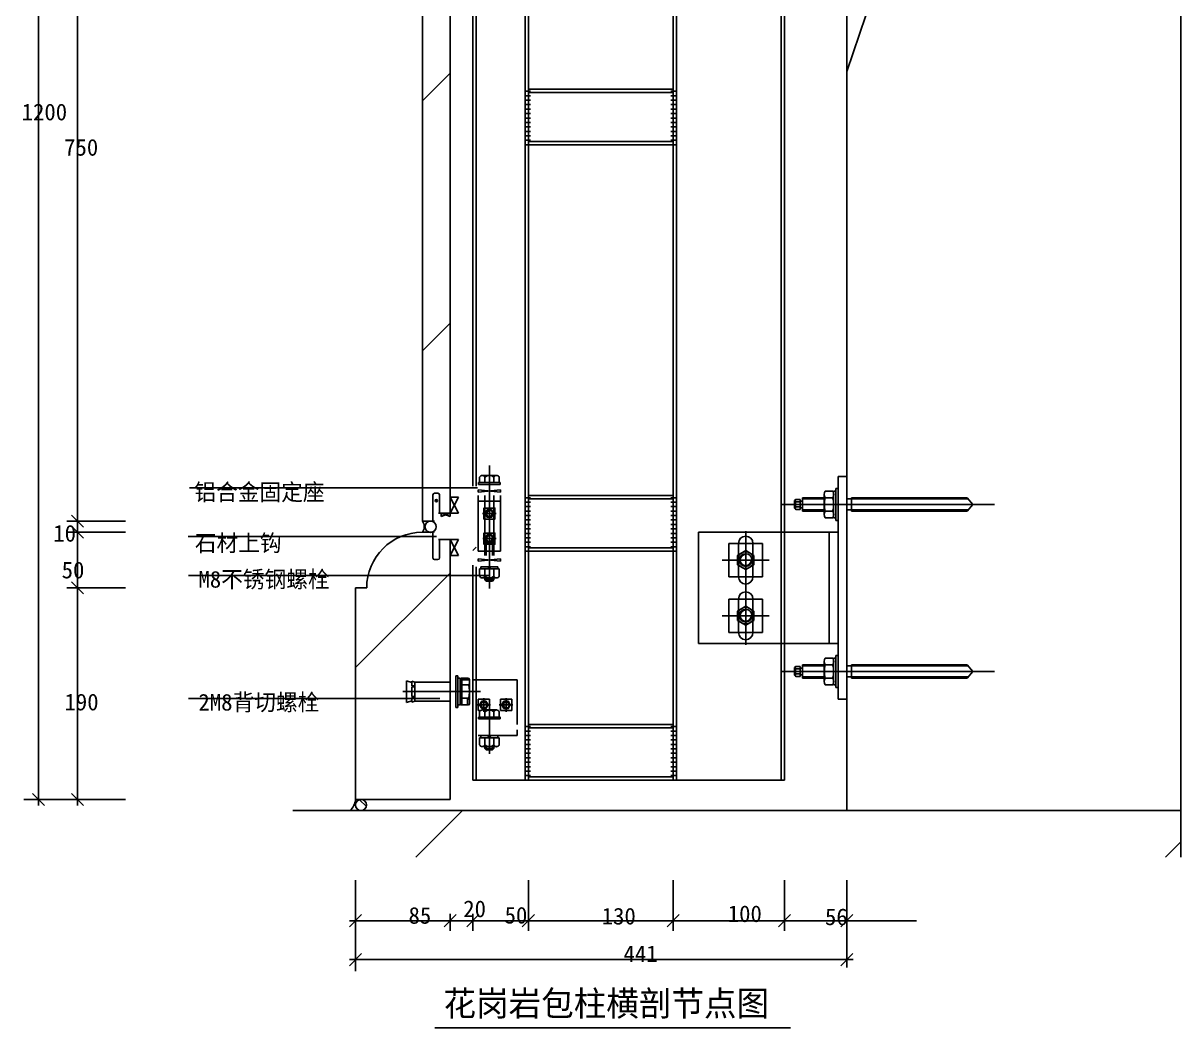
# Model space of a CAD drawing. Header units: metres. Extents: x 4268 to 4393, y 2756 to 2973.
# Drawn here: x 4268.1 to 4392.9, y 2756.5 to 2864.8 of the extents above; entities that cross this region are included whole.
import ezdxf

# ---------------------------------------------------------------- set-up
doc = ezdxf.new("R2010")
doc.units = ezdxf.units.M
for name, color, linetype in [('ASHADE', 1, 'Continuous'), ('PUB_TEXT', 7, 'Continuous'), ('图层1', 252, 'Continuous'), ('外形', 3, 'Continuous'), ('文字标注1', 4, 'Continuous'), ('轴线', 6, 'Continuous')]:
    doc.layers.add(name, color=color, linetype=linetype)

# ---------------------------------------------------------------- blocks, each defined once
blk = doc.blocks.new('_ArchTick')
for p, q in [((-0.51, 0), (0.51, 0)), ((0, 0.57), (0, -0.57))]:
    blk.add_line(p, q)
at = {"color": 0, "linetype": 'ByBlock'}
blk.add_lwpolyline([(-0.5, -0.5), (0.5, 0.5)], dxfattribs=at)

msp = doc.modelspace()

# ---------------------------------------------------------------- hatches: boundary and pattern name
at = {"layer": 'ASHADE'}
h = msp.add_hatch(dxfattribs=at)
h.set_pattern_fill('SOLID')
h.paths.add_polyline_path([(4312.56, 2813.28, 1), (4312.8, 2813.28, 1)])
at = {"layer": '图层1'}
h = msp.add_hatch(dxfattribs=at)
h.set_pattern_fill('ANSI31', scale=36)
h.paths.add_polyline_path([(4356.95, 2813.48), (4357.43, 2813.48), (4357.43, 2813.6), (4369.91, 2813.6), (4370.51, 2812.88), (4369.91, 2812.16), (4357.43, 2812.16), (4357.43, 2812.28), (4356.95, 2812.28), (4356.95, 2795.48), (4357.43, 2795.48), (4357.43, 2795.6), (4369.91, 2795.6), (4370.51, 2794.88), (4369.91, 2794.16), (4357.43, 2794.16), (4357.43, 2794.28), (4356.95, 2794.28), (4356.95, 2779.88), (4392.95, 2779.88), (4392.95, 2961.55), (4356.95, 2961.55), (4356.95, 2949.14), (4357.43, 2949.14), (4357.43, 2949.26), (4369.91, 2949.26), (4370.51, 2948.54), (4369.91, 2947.82), (4357.43, 2947.82), (4357.43, 2947.94), (4356.95, 2947.94), (4356.95, 2931.14), (4357.43, 2931.14), (4357.43, 2931.26), (4369.91, 2931.26), (4370.51, 2930.54), (4369.91, 2929.82), (4357.43, 2929.82), (4357.43, 2929.94), (4356.95, 2929.94)])
h = msp.add_hatch(dxfattribs=at)
h.set_pattern_fill('AR-CONC', scale=1.8)
h.paths.add_polyline_path([(4392.95, 2961.55), (4356.95, 2961.55), (4356.95, 2949.14), (4357.43, 2949.14), (4357.43, 2949.26), (4369.91, 2949.26), (4370.51, 2948.54), (4369.91, 2947.82), (4357.43, 2947.82), (4357.43, 2947.94), (4356.95, 2947.94), (4356.95, 2931.14), (4357.43, 2931.14), (4357.43, 2931.26), (4369.91, 2931.26), (4370.51, 2930.54), (4369.91, 2929.82), (4357.43, 2929.82), (4357.43, 2929.94), (4356.95, 2929.94), (4356.95, 2813.48), (4357.43, 2813.48), (4357.43, 2813.6), (4369.91, 2813.6), (4370.51, 2812.88), (4369.91, 2812.16), (4357.43, 2812.16), (4357.43, 2812.28), (4356.95, 2812.28), (4356.95, 2795.48), (4357.43, 2795.48), (4357.43, 2795.6), (4369.91, 2795.6), (4370.51, 2794.88), (4369.91, 2794.16), (4357.43, 2794.16), (4357.43, 2794.28), (4356.95, 2794.28), (4356.95, 2779.88), (4392.95, 2779.88)])
h = msp.add_hatch(dxfattribs=at)
h.set_pattern_fill('ANSI33', scale=6)
h.paths.add_polyline_path([(4311.17, 2811.08), (4312.31, 2811.08), (4312.31, 2813.9, -0.41), (4312.49, 2814.08), (4312.85, 2814.08, -0.41), (4313.03, 2813.9), (4313.03, 2811.92), (4314.17, 2811.92), (4314.17, 2896.78), (4313.03, 2896.78), (4313.03, 2894.8, -0.41), (4312.85, 2894.62), (4312.49, 2894.62, -0.41), (4312.31, 2894.8), (4312.31, 2901.08), (4311.17, 2901.08)])
h = msp.add_hatch(dxfattribs=at)
h.set_pattern_fill('AR-SAND', scale=0.12)
h.paths.add_polyline_path([(4312.49, 2814.08, 0.41), (4312.31, 2813.9), (4312.31, 2811.92), (4312.42, 2811.92), (4312.42, 2813.32, -0.6), (4312.57, 2813.6), (4312.75, 2813.6, -0.6), (4312.9, 2813.32), (4312.9, 2811.92), (4313.03, 2811.92), (4313.03, 2813.9, 0.41), (4312.85, 2814.08)])
h = msp.add_hatch(dxfattribs=at)
h.set_pattern_fill('ANSI31', scale=2.4)
h.paths.add_polyline_path([(4319.6, 2813.84, -0.41), (4319.84, 2813.6), (4319.84, 2813), (4320.2, 2813), (4320.2, 2813.6, 0.41), (4319.6, 2814.2), (4318.4, 2814.2), (4318.4, 2813.84)])
h.paths.add_polyline_path([(4317.2, 2814.2, 0.41), (4316.6, 2813.6), (4316.6, 2807.6, 0.41), (4317.2, 2807), (4318.4, 2807), (4318.4, 2807.36), (4317.2, 2807.36, -0.41), (4316.96, 2807.6), (4316.96, 2813.6, -0.41), (4317.2, 2813.84), (4318.4, 2813.84), (4318.4, 2814.2)])
h.paths.add_polyline_path([(4319.6, 2807, 0.41), (4320.2, 2807.6), (4320.2, 2808.2), (4319.84, 2808.2), (4319.84, 2807.6, -0.41), (4319.6, 2807.36), (4318.4, 2807.36), (4318.4, 2807)])
h = msp.add_hatch(dxfattribs=at)
h.set_pattern_fill('AR-SAND', scale=0.12)
h.paths.add_polyline_path([(4311.96, 2811.08), (4311.17, 2811.08, -0.32), (4311.17, 2809.88), (4311.96, 2809.88, -0.37), (4311.45, 2810.48, -0.37)])
h = msp.add_hatch(dxfattribs=at)
h.set_pattern_fill('ANSI37', scale=3.2)
h.paths.add_polyline_path([(4311.45, 2810.48, 1), (4312.66, 2810.48, 1)])
h = msp.add_hatch(dxfattribs=at)
h.set_pattern_fill('ANSI33', scale=6)
h.paths.add_polyline_path([(4314.17, 2809.1), (4313.03, 2809.1), (4313.03, 2807.12, -0.41), (4312.85, 2806.94), (4312.49, 2806.94, -0.41), (4312.31, 2807.12), (4312.31, 2809.88), (4311.17, 2809.88, 0.41), (4305.17, 2803.88), (4303.97, 2803.88), (4303.97, 2781.08), (4314.17, 2781.08), (4314.17, 2791.67), (4310.35, 2791.67), (4310.02, 2791.57), (4310.02, 2791.7), (4309.46, 2791.53), (4309.46, 2793.86), (4310.02, 2793.69), (4310.02, 2793.82), (4310.35, 2793.73), (4314.17, 2793.73), (4314.17, 2795.17)])
h = msp.add_hatch(dxfattribs=at)
h.set_pattern_fill('AR-SAND', scale=0.12)
h.paths.add_polyline_path([(4312.42, 2809.88, -0.41), (4312.48, 2809.94), (4312.31, 2809.94), (4312.31, 2807.12, 0.41), (4312.49, 2806.94), (4312.85, 2806.94, 0.41), (4313.03, 2807.12), (4313.03, 2809.1), (4312.9, 2809.1), (4312.9, 2807.7, -0.6), (4312.75, 2807.42), (4312.57, 2807.42, -0.6), (4312.42, 2807.7)])
h = msp.add_hatch(dxfattribs=at)
h.set_pattern_fill('ANSI31', scale=3.6)
h.paths.add_polyline_path([(4322.4, 2788.57, 0.41), (4322.6, 2788.77), (4322.6, 2789.17), (4316.6, 2789.17), (4316.6, 2783.17), (4317, 2783.17, 0.41), (4317.2, 2783.37), (4317.2, 2787.91, -0.41), (4317.86, 2788.57)])
h = msp.add_hatch(dxfattribs=at)
h.set_pattern_fill('AR-SAND', scale=0.12)
h.paths.add_polyline_path([(4303.96, 2780.48, -0.41), (4304.56, 2781.08), (4303.97, 2781.08, -0.14), (4303.4, 2779.88), (4304.56, 2779.88, -0.41)])
h = msp.add_hatch(dxfattribs=at)
h.set_pattern_fill('ANSI37', scale=3)
h.paths.add_polyline_path([(4305.16, 2780.48, 1), (4303.96, 2780.48, 1)])
h = msp.add_hatch(dxfattribs=at)
h.set_pattern_fill('ANSI31', scale=18)
h.paths.add_polyline_path([(4392.95, 2779.88), (4297.22, 2779.88), (4297.22, 2774.84), (4392.95, 2774.84)])

# ---------------------------------------------------------------- linework, layer by layer
for p, q in [((4269.79, 2925.08), (4269.79, 2781.08)), ((4273.99, 2901.08), (4273.99, 2811.08)), ((4273.99, 2811.08), (4273.99, 2818.58)), ((4273.99, 2809.88), (4273.99, 2817.38)), ((4319.16, 2816), (4317.63, 2816)), ((4317.24, 2815.04), (4317.24, 2815.23)), ((4317.24, 2815.04), (4319.55, 2815.04)), ((4317.34, 2815.23), (4317.34, 2815.81)), ((4319.45, 2815.23), (4319.45, 2815.81)), ((4315.06, 2813.66), (4314.17, 2813.66)), ((4314.17, 2813.66), (4315.06, 2811.92)), ((4314.17, 2811.92), (4315.06, 2813.66)), ((4317.2, 2814.44), (4319.6, 2814.2)), ((4319.6, 2814.44), (4317.2, 2814.2)), ((4317.2, 2814.2), (4317.2, 2814.44)), ((4317.2, 2813.84), (4317.2, 2807.84)), ((4317.91, 2807.36), (4317.91, 2813.84)), ((4318.87, 2807.36), (4318.87, 2813.84)), ((4319.6, 2814.2), (4319.6, 2814.44)), ((4319.6, 2813.84), (4319.6, 2807.84)), ((4352.15, 2813.6), (4354.51, 2813.6)), ((4352.15, 2813.6), (4352.15, 2812.16)), ((4352.15, 2813.48), (4354.51, 2813.48)), ((4354.51, 2811.8), (4354.51, 2813.96)), ((4354.61, 2814.32), (4355.41, 2814.32)), ((4354.61, 2813.6), (4355.41, 2813.6)), ((4355.51, 2811.44), (4355.51, 2814.32)), ((4355.51, 2814.32), (4355.75, 2814.32)), ((4355.75, 2811.16), (4355.75, 2814.6)), ((4355.75, 2814.6), (4355.99, 2814.6)), ((4355.99, 2811.16), (4355.99, 2814.6)), ((4356.95, 2813.48), (4370.01, 2813.48)), ((4357.43, 2813.6), (4369.91, 2813.6)), ((4357.43, 2813.6), (4357.43, 2812.16)), ((4369.91, 2813.6), (4370.51, 2812.88)), ((4317.2, 2813.24), (4317.91, 2813.24)), ((4318.87, 2813.24), (4319.6, 2813.24)), ((4351.43, 2813.42), (4351.31, 2813.3)), ((4351.31, 2813.3), (4351.31, 2812.46)), ((4351.31, 2812.46), (4351.43, 2812.34)), ((4351.43, 2813.42), (4351.91, 2813.42)), ((4351.43, 2813.15), (4351.91, 2813.15)), ((4351.43, 2812.61), (4351.91, 2812.61)), ((4351.43, 2812.34), (4351.91, 2812.34)), ((4351.91, 2813.42), (4351.91, 2812.34)), ((4352.15, 2813.24), (4351.91, 2813.24)), ((4352.15, 2812.52), (4351.91, 2812.52)), ((4352.15, 2812.28), (4354.51, 2812.28)), ((4356.95, 2812.28), (4370.01, 2812.28)), ((4370.51, 2812.88), (4369.91, 2812.16)), ((4279.18, 2811.08), (4272.83, 2811.08)), ((4279.18, 2811.08), (4272.83, 2811.08)), ((4273.99, 2811.08), (4273.99, 2809.88)), ((4313.03, 2811.92), (4312.9, 2811.92)), ((4314.17, 2811.92), (4313.2, 2811.56)), ((4313.2, 2811.92), (4314.17, 2811.56)), ((4313.2, 2811.92), (4313.2, 2811.56)), ((4314.17, 2811.92), (4314.17, 2811.56)), ((4314.17, 2811.92), (4315.06, 2811.92)), ((4352.15, 2812.16), (4354.51, 2812.16)), ((4354.61, 2812.16), (4355.41, 2812.16)), ((4354.61, 2811.44), (4355.41, 2811.44)), ((4355.51, 2811.44), (4355.75, 2811.44)), ((4355.75, 2811.16), (4355.99, 2811.16)), ((4357.43, 2812.16), (4369.91, 2812.16)), ((4279.18, 2809.88), (4272.83, 2809.88)), ((4279.18, 2809.88), (4272.83, 2809.88)), ((4273.99, 2809.88), (4273.99, 2803.88)), ((4273.99, 2809.88), (4273.99, 2803.88)), ((4273.99, 2809.88), (4273.99, 2802.38)), ((4315.06, 2809.1), (4314.17, 2809.1)), ((4314.17, 2809.1), (4315.06, 2807.36)), ((4314.17, 2807.36), (4315.06, 2809.1)), ((4317.91, 2808.83), (4318.87, 2808.83)), ((4318.06, 2807.36), (4318.06, 2808.83)), ((4318.73, 2807.36), (4318.73, 2808.83)), ((4314.17, 2807.36), (4315.06, 2807.36)), ((4317.2, 2807.84), (4317.91, 2807.84)), ((4318.87, 2807.84), (4319.6, 2807.84)), ((4319.6, 2806.76), (4317.2, 2807)), ((4317.2, 2806.76), (4319.6, 2807)), ((4317.2, 2807), (4317.2, 2806.76)), ((4319.32, 2806.16), (4317.47, 2806.16)), ((4317.47, 2806.16), (4317.47, 2805.92)), ((4318.4, 2806.16), (4318.23, 2805.92)), ((4318.57, 2806.16), (4318.39, 2805.92)), ((4319.32, 2806.16), (4319.32, 2805.92)), ((4319.6, 2807), (4319.6, 2806.76)), ((4319.45, 2805.92), (4317.34, 2805.92)), ((4317.34, 2805.92), (4317.34, 2805.15)), ((4319.32, 2805.92), (4317.47, 2805.92)), ((4319.16, 2804.96), (4317.63, 2804.96)), ((4317.91, 2805.92), (4317.91, 2805.15)), ((4317.91, 2804.77), (4317.91, 2804.96)), ((4318.87, 2804.77), (4317.91, 2804.77)), ((4317.91, 2804.77), (4318.06, 2804.62)), ((4318.06, 2804.77), (4318.06, 2804.96)), ((4318.73, 2804.77), (4318.73, 2804.96)), ((4318.73, 2804.62), (4318.87, 2804.77)), ((4318.87, 2805.92), (4318.87, 2805.15)), ((4318.87, 2804.77), (4318.87, 2804.96)), ((4319.45, 2805.92), (4319.45, 2805.15)), ((4279.18, 2803.88), (4272.83, 2803.88)), ((4279.18, 2803.88), (4272.83, 2803.88)), ((4273.99, 2803.88), (4273.99, 2781.08)), ((4273.99, 2803.88), (4273.99, 2796.38)), ((4318.73, 2804.62), (4318.06, 2804.62)), ((4354.61, 2796.32), (4355.41, 2796.32)), ((4355.51, 2796.32), (4355.75, 2796.32)), ((4355.51, 2796.32), (4355.51, 2793.44)), ((4355.75, 2796.6), (4355.99, 2796.6)), ((4355.75, 2796.6), (4355.75, 2793.16)), ((4355.99, 2796.6), (4355.99, 2793.16)), ((4351.31, 2795.3), (4351.43, 2795.42)), ((4351.31, 2794.46), (4351.31, 2795.3)), ((4351.43, 2795.42), (4351.91, 2795.42)), ((4351.43, 2795.15), (4351.91, 2795.15)), ((4351.91, 2794.34), (4351.91, 2795.42)), ((4352.15, 2795.24), (4351.91, 2795.24)), ((4352.15, 2795.6), (4354.51, 2795.6)), ((4352.15, 2794.16), (4352.15, 2795.6)), ((4352.15, 2795.48), (4354.51, 2795.48)), ((4354.51, 2795.96), (4354.51, 2793.8)), ((4354.61, 2795.6), (4355.41, 2795.6)), ((4356.95, 2795.48), (4370.01, 2795.48)), ((4357.43, 2795.6), (4369.91, 2795.6)), ((4357.43, 2794.16), (4357.43, 2795.6)), ((4370.51, 2794.88), (4369.91, 2795.6)), ((4369.91, 2794.16), (4370.51, 2794.88)), ((4310.02, 2793.69), (4309.46, 2793.86)), ((4309.46, 2793.86), (4309.46, 2791.53)), ((4310.35, 2793.73), (4310.02, 2793.82)), ((4310.02, 2793.34), (4310.02, 2793.82)), ((4314.17, 2793.73), (4310.35, 2793.73)), ((4310.35, 2793.73), (4310.35, 2791.67)), ((4315.01, 2794.41), (4314.77, 2794.41)), ((4314.77, 2794.41), (4314.77, 2790.98)), ((4315.01, 2794.41), (4315.01, 2790.98)), ((4315.25, 2794.14), (4315.01, 2794.14)), ((4315.25, 2794.14), (4315.25, 2791.26)), ((4316.16, 2794.14), (4315.36, 2794.14)), ((4316.26, 2793.78), (4316.26, 2791.62)), ((4351.43, 2794.34), (4351.31, 2794.46)), ((4351.43, 2794.61), (4351.91, 2794.61)), ((4351.43, 2794.34), (4351.91, 2794.34)), ((4352.15, 2794.52), (4351.91, 2794.52)), ((4352.15, 2794.28), (4354.51, 2794.28)), ((4352.15, 2794.16), (4354.51, 2794.16)), ((4354.61, 2794.16), (4355.41, 2794.16)), ((4356.95, 2794.28), (4370.01, 2794.28)), ((4357.43, 2794.16), (4369.91, 2794.16)), ((4310.35, 2793.34), (4310.02, 2793.34)), ((4310.35, 2793.21), (4310.02, 2793.21)), ((4310.02, 2792.18), (4310.02, 2793.21)), ((4316.16, 2793.42), (4315.36, 2793.42)), ((4354.61, 2793.44), (4355.41, 2793.44)), ((4355.51, 2793.44), (4355.75, 2793.44)), ((4355.75, 2793.16), (4355.99, 2793.16)), ((4310.02, 2791.7), (4309.46, 2791.53)), ((4310.35, 2792.18), (4310.02, 2792.18)), ((4310.35, 2792.06), (4310.02, 2792.06)), ((4310.02, 2791.57), (4310.02, 2792.06)), ((4310.35, 2791.67), (4310.02, 2791.57)), ((4314.17, 2791.67), (4310.35, 2791.67)), ((4315.25, 2791.26), (4315.01, 2791.26)), ((4316.16, 2791.98), (4315.36, 2791.98)), ((4316.16, 2791.26), (4315.36, 2791.26)), ((4316.26, 2791.87), (4316.04, 2791.87)), ((4316.04, 2791.26), (4316.04, 2791.87)), ((4315.01, 2790.98), (4314.77, 2790.98)), ((4317.24, 2789.77), (4317.24, 2789.96)), ((4317.24, 2789.77), (4319.55, 2789.77)), ((4317.34, 2789.96), (4317.34, 2790.53)), ((4319.16, 2790.73), (4317.63, 2790.73)), ((4319.45, 2789.96), (4319.45, 2790.53)), ((4319.45, 2787.73), (4317.34, 2787.73)), ((4317.34, 2787.73), (4317.34, 2786.96)), ((4319.32, 2787.97), (4317.47, 2787.97)), ((4317.47, 2787.97), (4317.47, 2787.73)), ((4319.32, 2787.73), (4317.47, 2787.73)), ((4317.91, 2787.73), (4317.91, 2786.96)), ((4318.4, 2787.97), (4318.23, 2787.73)), ((4318.57, 2787.97), (4318.39, 2787.73)), ((4318.87, 2787.73), (4318.87, 2786.96)), ((4319.32, 2787.97), (4319.32, 2787.73)), ((4319.45, 2787.73), (4319.45, 2786.96)), ((4319.16, 2786.77), (4317.63, 2786.77)), ((4317.91, 2786.57), (4317.91, 2786.77)), ((4317.91, 2786.57), (4318.06, 2786.43)), ((4318.87, 2786.57), (4317.91, 2786.57)), ((4318.06, 2786.57), (4318.06, 2786.77)), ((4318.73, 2786.43), (4318.06, 2786.43)), ((4318.73, 2786.57), (4318.73, 2786.77)), ((4318.73, 2786.43), (4318.87, 2786.57)), ((4318.87, 2786.57), (4318.87, 2786.77)), ((4279.18, 2781.08), (4268.19, 2781.08)), ((4279.18, 2781.08), (4268.19, 2781.08)), ((4303.97, 2772.39), (4303.97, 2762.57)), ((4303.97, 2772.39), (4303.97, 2762.57)), ((4322.6, 2772.39), (4322.6, 2766.9)), ((4322.6, 2772.39), (4322.6, 2766.9)), ((4338.21, 2772.39), (4338.21, 2766.9)), ((4338.21, 2772.39), (4338.21, 2766.9)), ((4350.21, 2772.39), (4350.21, 2766.9)), ((4350.21, 2772.39), (4350.21, 2766.9)), ((4356.95, 2772.39), (4356.95, 2762.97)), ((4356.95, 2772.39), (4356.95, 2762.97)), ((4314.17, 2768.73), (4314.17, 2766.9)), ((4314.17, 2768.73), (4314.17, 2766.9)), ((4316.6, 2768.55), (4316.6, 2766.9)), ((4316.6, 2768.55), (4316.6, 2766.9)), ((4303.97, 2768.01), (4314.17, 2768.01)), ((4314.17, 2768.01), (4306.67, 2768.01)), ((4316.6, 2768.01), (4309.1, 2768.01)), ((4314.17, 2768.01), (4316.6, 2768.01)), ((4316.6, 2768.01), (4322.6, 2768.01)), ((4316.6, 2768.01), (4322.6, 2768.01)), ((4316.6, 2768.01), (4324.1, 2768.01)), ((4322.6, 2768.01), (4330.1, 2768.01)), ((4322.6, 2768.01), (4338.21, 2768.01)), ((4338.21, 2768.01), (4350.21, 2768.01)), ((4350.21, 2768.01), (4342.71, 2768.01)), ((4350.21, 2768.01), (4356.95, 2768.01)), ((4350.21, 2768.01), (4356.95, 2768.01)), ((4356.95, 2768.01), (4364.45, 2768.01)), ((4356.95, 2763.81), (4303.97, 2763.81))]:
    msp.add_line(p, q)
for points in [[(4318.88, 2815.23), (4318.88, 2815.81, 0.4), (4317.92, 2815.81), (4317.92, 2815.23)], [(4317.34, 2805.15, 0.67), (4317.91, 2805.15, 0.4), (4318.87, 2805.15, 0.67), (4319.45, 2805.15)], [(4318.88, 2789.96), (4318.88, 2790.53, 0.4), (4317.92, 2790.53), (4317.92, 2789.96)], [(4317.34, 2786.96, 0.67), (4317.91, 2786.96, 0.4), (4318.87, 2786.96, 0.67), (4319.45, 2786.96)]]:
    msp.add_lwpolyline(points, format="xyb")
for points in [[(4319.55, 2815.04), (4319.55, 2815.23), (4317.24, 2815.23)], [(4317.91, 2812.49), (4317.8, 2812.49), (4317.8, 2811.29), (4317.91, 2811.29)], [(4318.87, 2811.29), (4319, 2811.29), (4319, 2812.49), (4318.87, 2812.49)], [(4317.92, 2809.79), (4317.8, 2809.79), (4317.8, 2808.59), (4317.92, 2808.59)], [(4318.88, 2808.59), (4319, 2808.59), (4319, 2809.79), (4318.88, 2809.79)], [(4319.55, 2789.77), (4319.55, 2789.96), (4317.24, 2789.96)]]:
    msp.add_lwpolyline(points)
for centre, radius in [((4312.06, 2810.48), 0.61), ((4346.03, 2806.88), 0.89), ((4346.03, 2800.88), 0.89), ((4317.8, 2791.27), 0.36), ((4320.2, 2791.27), 0.36), ((4304.56, 2780.48), 0.6)]:
    msp.add_circle(centre, radius)
for centre, radius, start, end in [((4317.63, 2815.69), 0.31, 22.62, 157.38), ((4319.16, 2815.69), 0.31, 22.62, 157.38), ((4355.18, 2813.96), 0.68, 147.86, 212.14), ((4357.06, 2812.88), 2.55, 163.61, 196.39), ((4354.61, 2813.6), 0, 0, 64.27), ((4352.96, 2812.88), 2.55, 343.61, 16.39), ((4354.84, 2813.96), 0.68, 327.86, 32.14), ((4352.01, 2812.88), 0.64, 154.94, 205.06), ((4351.56, 2813.28), 0.18, 132.07, 227.93), ((4351.56, 2812.47), 0.18, 132.07, 227.93), ((4310.34, 2810.48), 1.03, 324.31, 35.69), ((4355.18, 2811.8), 0.68, 147.86, 212.14), ((4354.84, 2811.8), 0.68, 327.86, 32.14), ((4346.03, 2808.68), 0.78, 0, 180), ((4346.03, 2805.08), 0.78, 180, 0), ((4346.03, 2802.68), 0.78, 0, 180), ((4346.03, 2799.08), 0.78, 180, 0), ((4355.18, 2795.96), 0.68, 147.86, 212.14), ((4354.84, 2795.96), 0.68, 327.86, 32.14), ((4352.01, 2794.88), 0.64, 154.94, 205.06), ((4351.56, 2795.28), 0.18, 132.07, 227.93), ((4357.06, 2794.88), 2.55, 163.61, 196.39), ((4352.96, 2794.88), 2.55, 343.61, 16.39), ((4315.93, 2793.78), 0.68, 147.86, 212.14), ((4315.59, 2793.78), 0.68, 327.86, 32.14), ((4351.56, 2794.47), 0.18, 132.07, 227.93), ((4355.18, 2793.8), 0.68, 147.86, 212.14), ((4354.61, 2794.16), 0, 295.73, 0), ((4354.84, 2793.8), 0.68, 327.86, 32.14), ((4317.8, 2792.7), 2.55, 163.61, 196.39), ((4313.71, 2792.7), 2.55, 343.61, 16.39), ((4315.93, 2791.62), 0.68, 147.86, 212.14), ((4316.16, 2791.98), 0, 180, 244.27), ((4315.59, 2791.62), 0.68, 327.86, 32.14), ((4317.63, 2790.41), 0.31, 22.62, 157.38), ((4319.16, 2790.41), 0.31, 22.62, 157.38), ((4301.64, 2781.46), 2.37, 318.05, 350.68)]:
    msp.add_arc(centre, radius, start, end)
at = {"layer": 'ASHADE'}
for p, q in [((4286.06, 2814.65), (4317.13, 2814.65)), ((4285.91, 2809.42), (4312.71, 2809.42)), ((4285.96, 2805.2), (4318.32, 2805.2)), ((4316.6, 2793.97), (4321.4, 2793.97)), ((4316.6, 2789.77), (4316.6, 2793.97)), ((4321.4, 2789.17), (4321.4, 2793.97)), ((4285.96, 2791.95), (4313.06, 2791.95)), ((4316.6, 2787.97), (4316.6, 2789.17)), ((4321.4, 2787.97), (4321.4, 2788.57)), ((4317.2, 2787.97), (4321.4, 2787.97))]:
    msp.add_line(p, q, dxfattribs=at)
msp.add_circle((4312.68, 2813.28), 0.12, dxfattribs=at)
for centre, radius, start, end in [((4346.03, 2806.88), 0.6, 90, 0), ((4346.03, 2800.88), 0.6, 90, 0), ((4317.8, 2791.27), 0.3, 0, 270), ((4320.2, 2791.27), 0.3, 0, 270)]:
    msp.add_arc(centre, radius, start, end, dxfattribs=at)
at = {"layer": 'PUB_TEXT'}
msp.add_lwpolyline([(4312.51, 2756.46), (4350.86, 2756.46)], dxfattribs=at)
at = {"layer": '图层1'}
for p, q in [((4349.85, 2783.17), (4349.85, 2961.55)), ((4338.57, 2783.17), (4338.57, 2920.1)), ((4316.96, 2814.86), (4316.96, 2895.08)), ((4322.24, 2895.08), (4322.24, 2783.17)), ((4322.84, 2857.41), (4322.36, 2857.41)), ((4322.6, 2857.29), (4338.21, 2857.29)), ((4337.97, 2857.41), (4338.45, 2857.41)), ((4322.84, 2856.93), (4322.36, 2856.93)), ((4322.84, 2856.45), (4322.36, 2856.45)), ((4322.84, 2855.97), (4322.36, 2855.97)), ((4337.97, 2856.93), (4338.45, 2856.93)), ((4337.97, 2856.45), (4338.45, 2856.45)), ((4337.97, 2855.97), (4338.45, 2855.97)), ((4322.84, 2855.49), (4322.36, 2855.49)), ((4322.84, 2855.01), (4322.36, 2855.01)), ((4337.97, 2855.49), (4338.45, 2855.49)), ((4337.97, 2855.01), (4338.45, 2855.01)), ((4322.84, 2854.53), (4322.36, 2854.53)), ((4322.84, 2854.05), (4322.36, 2854.05)), ((4322.84, 2853.57), (4322.36, 2853.57)), ((4337.97, 2854.53), (4338.45, 2854.53)), ((4337.97, 2854.05), (4338.45, 2854.05)), ((4337.97, 2853.57), (4338.45, 2853.57)), ((4322.84, 2853.09), (4322.36, 2853.09)), ((4322.84, 2852.61), (4322.36, 2852.61)), ((4337.97, 2853.09), (4338.45, 2853.09)), ((4337.97, 2852.61), (4338.45, 2852.61)), ((4322.84, 2852.13), (4322.36, 2852.13)), ((4322.84, 2851.65), (4322.36, 2851.65)), ((4322.6, 2852.01), (4338.21, 2852.01)), ((4337.97, 2852.13), (4338.45, 2852.13)), ((4337.97, 2851.65), (4338.45, 2851.65)), ((4322.84, 2813.6), (4322.36, 2813.6)), ((4322.6, 2813.48), (4338.21, 2813.48)), ((4337.97, 2813.6), (4338.45, 2813.6)), ((4317.91, 2813.24), (4318.87, 2813.24)), ((4317.91, 2812.49), (4318.87, 2812.49)), ((4322.84, 2813.12), (4322.36, 2813.12)), ((4322.84, 2812.64), (4322.36, 2812.64)), ((4337.97, 2813.12), (4338.45, 2813.12)), ((4337.97, 2812.64), (4338.45, 2812.64)), ((4312.31, 2811.08), (4312.48, 2811.08)), ((4317.91, 2811.29), (4318.87, 2811.29)), ((4322.84, 2812.16), (4322.36, 2812.16)), ((4322.84, 2811.68), (4322.36, 2811.68)), ((4322.84, 2811.2), (4322.36, 2811.2)), ((4337.97, 2812.16), (4338.45, 2812.16)), ((4337.97, 2811.68), (4338.45, 2811.68)), ((4337.97, 2811.2), (4338.45, 2811.2)), ((4312.31, 2809.94), (4312.48, 2809.94)), ((4317.92, 2809.79), (4318.88, 2809.79)), ((4322.84, 2810.72), (4322.36, 2810.72)), ((4322.84, 2810.24), (4322.36, 2810.24)), ((4322.84, 2809.76), (4322.36, 2809.76)), ((4337.97, 2810.72), (4338.45, 2810.72)), ((4337.97, 2810.24), (4338.45, 2810.24)), ((4337.97, 2809.76), (4338.45, 2809.76)), ((4350.21, 2809.88), (4350.21, 2797.88)), ((4313.03, 2809.1), (4312.9, 2809.1)), ((4317.92, 2808.59), (4318.88, 2808.59)), ((4322.84, 2809.28), (4322.36, 2809.28)), ((4322.84, 2808.8), (4322.36, 2808.8)), ((4337.97, 2809.28), (4338.45, 2809.28)), ((4337.97, 2808.8), (4338.45, 2808.8)), ((4345.25, 2805.08), (4345.25, 2808.68)), ((4346.81, 2805.08), (4346.81, 2808.68)), ((4317.91, 2807.84), (4318.87, 2807.84)), ((4322.84, 2808.32), (4322.36, 2808.32)), ((4322.84, 2807.84), (4322.36, 2807.84)), ((4322.6, 2808.2), (4338.21, 2808.2)), ((4337.97, 2808.32), (4338.45, 2808.32)), ((4337.97, 2807.84), (4338.45, 2807.84)), ((4316.96, 2806.16), (4316.96, 2783.17)), ((4345.25, 2799.08), (4345.25, 2802.68)), ((4346.81, 2799.08), (4346.81, 2802.68)), ((4316.23, 2793.97), (4315.43, 2793.97)), ((4315.43, 2791.26), (4315.43, 2793.97)), ((4316.6, 2789.77), (4316.6, 2789.17)), ((4322.84, 2788.93), (4322.36, 2788.93)), ((4322.6, 2788.81), (4338.21, 2788.81)), ((4337.97, 2788.93), (4338.45, 2788.93)), ((4322.84, 2788.45), (4322.36, 2788.45)), ((4322.84, 2787.97), (4322.36, 2787.97)), ((4322.84, 2787.49), (4322.36, 2787.49)), ((4337.97, 2788.45), (4338.45, 2788.45)), ((4337.97, 2787.97), (4338.45, 2787.97)), ((4337.97, 2787.49), (4338.45, 2787.49)), ((4322.84, 2787.01), (4322.36, 2787.01)), ((4322.84, 2786.53), (4322.36, 2786.53)), ((4322.84, 2786.05), (4322.36, 2786.05)), ((4337.97, 2787.01), (4338.45, 2787.01)), ((4337.97, 2786.53), (4338.45, 2786.53)), ((4337.97, 2786.05), (4338.45, 2786.05)), ((4322.84, 2785.57), (4322.36, 2785.57)), ((4322.84, 2785.09), (4322.36, 2785.09)), ((4337.97, 2785.57), (4338.45, 2785.57)), ((4337.97, 2785.09), (4338.45, 2785.09)), ((4322.84, 2784.61), (4322.36, 2784.61)), ((4322.84, 2784.13), (4322.36, 2784.13)), ((4322.84, 2783.65), (4322.36, 2783.65)), ((4322.6, 2783.53), (4338.21, 2783.53)), ((4337.97, 2784.61), (4338.45, 2784.61)), ((4337.97, 2784.13), (4338.45, 2784.13)), ((4337.97, 2783.65), (4338.45, 2783.65)), ((4322.84, 2783.17), (4322.36, 2783.17)), ((4337.97, 2783.17), (4338.45, 2783.17))]:
    msp.add_line(p, q, dxfattribs=at)
for points in [[(4318.17, 2812.29), (4317.94, 2811.89), (4318.17, 2811.49), (4318.63, 2811.49), (4318.85, 2811.89), (4318.63, 2812.29)], [(4318.17, 2809.59), (4317.94, 2809.19), (4318.17, 2808.79), (4318.63, 2808.79), (4318.86, 2809.19), (4318.63, 2809.59)]]:
    msp.add_lwpolyline(points, close=True, dxfattribs=at)
for centre in [(4318.4, 2811.89), (4318.4, 2809.19)]:
    msp.add_circle(centre, 0.36, dxfattribs=at)
for centre in [(4318.4, 2811.89), (4318.4, 2809.19)]:
    msp.add_arc(centre, 0.3, 90, 0, dxfattribs=at)
at = {"layer": '外形'}
for p, q in [((4356.95, 2961.55), (4356.95, 2779.88)), ((4311.17, 2901.08), (4311.17, 2811.08)), ((4314.17, 2897.14), (4314.17, 2811.92)), ((4312.31, 2811.08), (4312.31, 2813.9)), ((4312.49, 2814.08), (4312.85, 2814.08)), ((4313.03, 2813.9), (4313.03, 2811.92)), ((4311.17, 2811.08), (4312.31, 2811.08)), ((4313.03, 2811.92), (4314.17, 2811.92)), ((4311.17, 2809.88), (4312.31, 2809.88)), ((4312.31, 2807.12), (4312.31, 2809.88)), ((4314.17, 2809.1), (4313.03, 2809.1)), ((4313.03, 2809.1), (4313.03, 2807.12)), ((4314.17, 2809.1), (4314.17, 2781.08)), ((4312.85, 2806.94), (4312.49, 2806.94)), ((4303.97, 2803.88), (4303.97, 2781.08)), ((4303.97, 2803.88), (4305.17, 2803.88)), ((4303.97, 2781.08), (4314.17, 2781.08)), ((4297.22, 2779.88), (4392.95, 2779.88))]:
    msp.add_line(p, q, dxfattribs=at)
for centre, radius, start, end in [((4312.49, 2813.9), 0.18, 90, 180), ((4312.85, 2813.9), 0.18, 0, 90), ((4311.17, 2803.88), 6, 90, 180), ((4312.49, 2807.12), 0.18, 180, 270), ((4312.85, 2807.12), 0.18, 270, 0)]:
    msp.add_arc(centre, radius, start, end, dxfattribs=at)
at = {"layer": '文字标注1'}
for p, q in [((4350.21, 2809.88), (4350.21, 2933.54)), ((4338.21, 2783.17), (4338.21, 2920.28)), ((4322.6, 2895.08), (4322.6, 2783.17)), ((4316.6, 2814.86), (4316.6, 2889.52)), ((4322.6, 2857.65), (4338.21, 2857.65)), ((4322.6, 2851.65), (4338.21, 2851.65)), ((4355.99, 2815.88), (4355.99, 2791.88)), ((4356.95, 2815.88), (4355.99, 2815.88)), ((4322.6, 2813.84), (4338.21, 2813.84)), ((4355.99, 2809.88), (4340.94, 2809.88)), ((4340.94, 2797.88), (4340.94, 2809.88)), ((4355.03, 2797.88), (4355.03, 2809.88)), ((4344.23, 2808.68), (4347.83, 2808.68)), ((4344.23, 2805.08), (4344.23, 2808.68)), ((4347.83, 2805.08), (4347.83, 2808.68)), ((4322.6, 2807.84), (4338.21, 2807.84)), ((4316.6, 2806.34), (4316.6, 2789.77)), ((4344.23, 2805.08), (4347.83, 2805.08)), ((4344.23, 2802.68), (4347.83, 2802.68)), ((4344.23, 2799.08), (4344.23, 2802.68)), ((4347.83, 2799.08), (4347.83, 2802.68)), ((4344.23, 2799.08), (4347.83, 2799.08)), ((4355.99, 2797.88), (4340.94, 2797.88)), ((4350.21, 2783.17), (4350.21, 2797.88)), ((4317.2, 2791.87), (4318.4, 2791.87)), ((4317.2, 2790.67), (4317.2, 2791.87)), ((4318.4, 2791.87), (4318.4, 2790.73)), ((4319.6, 2790.67), (4319.6, 2791.87)), ((4319.6, 2791.87), (4320.8, 2791.87)), ((4320.8, 2791.87), (4320.8, 2790.67)), ((4356.95, 2791.88), (4355.99, 2791.88)), ((4317.44, 2790.67), (4317.2, 2790.67)), ((4320.8, 2790.67), (4319.6, 2790.67)), ((4316.6, 2789.17), (4316.6, 2783.17)), ((4322.6, 2789.17), (4338.21, 2789.17)), ((4316.6, 2783.17), (4350.21, 2783.17))]:
    msp.add_line(p, q, dxfattribs=at)
for points in [[(4346.92, 2807.39), (4346.03, 2807.9), (4345.15, 2807.39), (4345.15, 2806.37), (4346.03, 2805.86), (4346.92, 2806.37)], [(4346.92, 2801.39), (4346.03, 2801.9), (4345.15, 2801.39), (4345.15, 2800.37), (4346.03, 2799.86), (4346.92, 2800.37)], [(4317.57, 2790.87), (4317.34, 2791.27), (4317.57, 2791.66), (4318.03, 2791.66), (4318.26, 2791.27), (4318.03, 2790.87)], [(4319.97, 2790.87), (4319.74, 2791.27), (4319.97, 2791.66), (4320.43, 2791.66), (4320.65, 2791.27), (4320.43, 2790.87)]]:
    msp.add_lwpolyline(points, close=True, dxfattribs=at)
for centre in [(4346.03, 2806.88), (4346.03, 2800.88)]:
    msp.add_circle(centre, 0.68, dxfattribs=at)
at = {"layer": '轴线'}
for p, q in [((4392.95, 2961.55), (4392.95, 2774.84)), ((4318.4, 2803.83), (4318.4, 2817.08)), ((4349.85, 2812.88), (4372.86, 2812.88)), ((4317.67, 2811.89), (4319.12, 2811.89)), ((4318.4, 2809.91), (4318.4, 2808.46)), ((4346.03, 2803.76), (4346.03, 2810)), ((4317.68, 2809.19), (4319.13, 2809.19)), ((4348.58, 2806.88), (4343.49, 2806.88)), ((4346.03, 2797.76), (4346.03, 2804)), ((4348.58, 2800.88), (4343.49, 2800.88)), ((4349.85, 2794.88), (4372.86, 2794.88)), ((4317.44, 2792.7), (4309.08, 2792.7)), ((4317.08, 2791.27), (4318.53, 2791.27)), ((4317.8, 2790.54), (4317.8, 2791.99)), ((4318.4, 2785.99), (4318.4, 2791.81)), ((4319.47, 2791.27), (4320.92, 2791.27)), ((4320.2, 2790.54), (4320.2, 2791.99))]:
    msp.add_line(p, q, dxfattribs=at)

# ---------------------------------------------------------------- block references
at = {"xscale": 1.3, "yscale": 1.3, "zscale": 1.3}
for p, rotation in [((4273.99, 2811.08), 270), ((4273.99, 2811.08), 270), ((4273.99, 2809.88), 270), ((4273.99, 2809.88), 90), ((4273.99, 2803.88), 90), ((4273.99, 2803.88), 90), ((4269.79, 2781.08), 270), ((4273.99, 2781.08), 270), ((4303.97, 2768.01), 180), ((4316.6, 2768.01), 180), ((4322.6, 2768.01), 180), ((4322.6, 2768.01), 180), ((4338.21, 2768.01), 180), ((4356.95, 2768.01), 180), ((4303.97, 2763.81), 180)]:
    msp.add_blockref('_ArchTick', p, dxfattribs=dict(at, rotation=rotation))
for p in [(4314.17, 2768.01), (4314.17, 2768.01), (4316.6, 2768.01), (4338.21, 2768.01), (4350.21, 2768.01), (4350.21, 2768.01), (4356.95, 2763.81)]:
    msp.add_blockref('_ArchTick', p, dxfattribs=at)

# ---------------------------------------------------------------- texts
at = {"char_height": 1.8, "attachment_point": 1}
for s, insert in [('1200', (4267.97, 2856.08)), ('750', (4272.55, 2852.27)), ('10', (4271.38, 2810.67)), ('\\A1;50', (4272.28, 2806.71)), ('190', (4272.59, 2792.48)), ('\\A1;20', (4315.58, 2770.19)), ('\\A1;85', (4309.68, 2769.48)), ('\\A1;50', (4320.04, 2769.5)), ('\\A1;130', (4330.51, 2769.4)), ('\\A1;100', (4344.1, 2769.66)), ('\\A1;56', (4354.58, 2769.33)), ('441', (4332.86, 2765.34))]:
    msp.add_mtext(s, dxfattribs=dict(at, insert=insert))
at = {"layer": 'ASHADE', "char_height": 1.8, "attachment_point": 1}
for s, insert in [('铝合金固定座', (4286.59, 2815.11)), ('石材上钩', (4286.64, 2809.62)), ('M8不锈钢螺栓', (4287.03, 2805.71)), ('2M8背切螺栓', (4287.03, 2792.46))]:
    msp.add_mtext(s, dxfattribs=dict(at, insert=insert))
at = {"layer": 'PUB_TEXT'}
msp.add_text('花岗岩包柱横剖节点图', height=2.7, dxfattribs=at).set_placement((4313.45, 2757.74))

doc.saveas('drawing.dxf')
